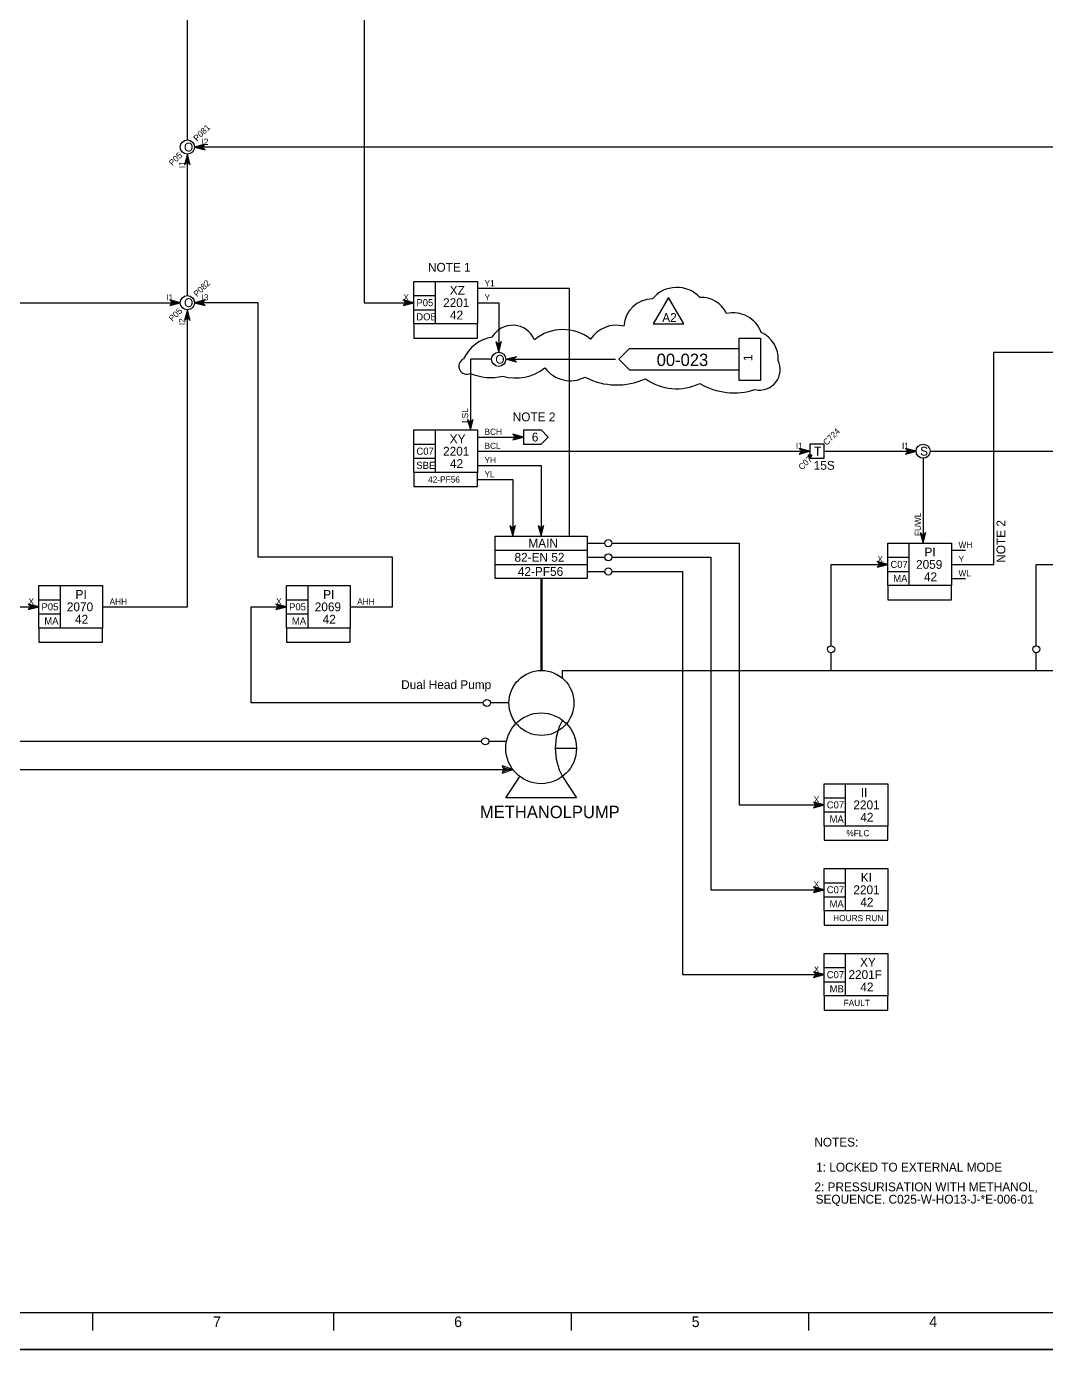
# Model space of a CAD drawing. Extents: x 0 to 841, y 0 to 594.
# Drawn here: x 332.5 to 620.9, y 0 to 374.1 of the extents above; entities that cross this region are included whole.
import ezdxf

# ---------------------------------------------------------------- set-up
doc = ezdxf.new("R2010")
doc.units = 0
for name, color, linetype in [('1', 7, 'Continuous'), ('12', 7, 'Continuous'), ('15', 7, 'Continuous'), ('16', 7, 'Continuous'), ('18', 7, 'Continuous'), ('30', 7, 'Continuous'), ('40', 7, 'Continuous'), ('45', 7, 'Continuous'), ('46', 7, 'Continuous'), ('47', 7, 'Continuous'), ('48', 7, 'Continuous'), ('49', 7, 'Continuous'), ('50', 7, 'Continuous'), ('51', 7, 'Continuous'), ('59', 7, 'Continuous'), ('9', 7, 'Continuous')]:
    doc.layers.add(name, color=color, linetype=linetype)

msp = doc.modelspace()

# ---------------------------------------------------------------- linework, layer by layer
at = {"layer": '1'}
for p, q in [((648.95, 10.38), (10.33, 10.38)), ((648.95, 10.38), (10.33, 10.38)), ((351.14, 10.38), (351.14, 5.35)), ((351.14, 10.38), (351.14, 5.35)), ((419.3, 10.38), (419.3, 5.35)), ((419.3, 10.38), (419.3, 5.35)), ((486.46, 10.38), (486.46, 5.35)), ((486.46, 10.38), (486.46, 5.35)), ((553.61, 10.38), (553.61, 5.35)), ((553.61, 10.38), (553.61, 5.35))]:
    msp.add_line(p, q, dxfattribs=at)
at = {"layer": '12'}
for p, q in [((473, 260), (473, 256)), ((473, 260), (478, 260)), ((480, 258), (478, 260)), ((473, 256), (478, 256)), ((478, 256), (480, 258)), ((465, 226), (491, 226)), ((465, 222), (491, 222))]:
    msp.add_line(p, q, dxfattribs=at)
for points in [[(0, 594), (841, 594), (841, 0), (0, 0)], [(465, 230), (491, 230), (491, 218), (465, 218)]]:
    msp.add_lwpolyline(points, close=True, dxfattribs=at)
at = {"layer": '15'}
for p, q in [((482, 170), (488, 170)), ((468, 156), (472, 162)), ((484, 162), (488, 156)), ((488, 156), (468, 156))]:
    msp.add_line(p, q, dxfattribs=at)
msp.add_circle((478, 170), 10, dxfattribs=at)
msp.add_arc((499, 170), 17, 151.9275, 208.0725, dxfattribs=at)
at = {"layer": '16'}
msp.add_line((468.19, 171.96), (468.19, 171.96), dxfattribs=at)
at = {"layer": '18'}
for p, q in [((486, 300), (460, 300)), ((486, 300), (460, 300)), ((486, 230), (486, 300)), ((478, 192), (478, 218)), ((478.27, 192.13), (478.27, 217.95))]:
    msp.add_line(p, q, dxfattribs=at)
at = {"layer": '30'}
for p, q in [((470, 164), (467, 165)), ((467, 165), (467.5, 164)), ((467.5, 164), (467, 163)), ((467, 163), (470, 164)), ((467.5, 164.5), (469, 164)), ((468, 164), (467.5, 164.5)), ((469, 164), (467.5, 163.5)), ((467.5, 163.5), (468, 164)), ((468.5, 164), (468, 164)), ((469, 164), (469.5, 164))]:
    msp.add_line(p, q, dxfattribs=at)
at = {"layer": '40'}
for p, q in [((484, 190), (484, 192)), ((484, 192), (582, 192)), ((582, 192), (592, 192)), ((592, 192), (698, 192)), ((206, 164), (442, 164)), ((442, 164), (467.5, 164))]:
    msp.add_line(p, q, dxfattribs=at)
at = {"layer": '46'}
for p, q in [((383, 340.8), (380, 340)), ((382.6, 340.6), (380.4, 340)), ((382, 340), (382.6, 340.6)), ((382.2, 340), (383, 340.8)), ((378, 338), (377.2, 335)), ((378, 337.6), (377.4, 335.4)), ((378, 337.2), (377.6, 335.8)), ((378, 336.8), (377.8, 336.2)), ((378.8, 335), (378, 338)), ((378.6, 335.4), (378, 337.6)), ((378.4, 335.8), (378, 337.2)), ((378.2, 336.2), (378, 336.8)), ((380, 340), (383, 339.2)), ((380.4, 340), (382.6, 339.4)), ((382.2, 340.4), (380.8, 340)), ((380.8, 340), (382.2, 339.6)), ((381.8, 340.2), (381.2, 340)), ((381.2, 340), (381.8, 339.8)), ((381.6, 340), (381.8, 340.2)), ((381.8, 339.8), (381.6, 340)), ((381.8, 340), (382.2, 340.4)), ((382.2, 339.6), (381.8, 340)), ((382.6, 339.4), (382, 340)), ((383, 339.2), (382.2, 340)), ((377.2, 335), (378, 335.8)), ((377.4, 335.4), (378, 336)), ((377.6, 335.8), (378, 336.2)), ((377.8, 336.2), (378, 336.4)), ((378, 336.4), (378.2, 336.2)), ((378, 336.2), (378.4, 335.8)), ((378, 336), (378.6, 335.4)), ((378, 335.8), (378.8, 335)), ((376, 296), (373, 296.8)), ((373, 296.8), (373.8, 296)), ((373.8, 296), (373, 295.2)), ((373, 295.2), (376, 296)), ((375.6, 296), (373.4, 296.6)), ((373.4, 296.6), (374, 296)), ((374, 296), (373.4, 295.4)), ((373.4, 295.4), (375.6, 296)), ((375.2, 296), (373.8, 296.4)), ((373.8, 296.4), (374.2, 296)), ((374.2, 296), (373.8, 295.6)), ((373.8, 295.6), (375.2, 296)), ((374.8, 296), (374.2, 296.2)), ((374.2, 296.2), (374.4, 296)), ((374.4, 296), (374.2, 295.8)), ((374.2, 295.8), (374.8, 296)), ((383, 296.8), (380, 296)), ((380, 296), (383, 295.2)), ((382.6, 296.6), (380.4, 296)), ((380.4, 296), (382.6, 295.4)), ((382.2, 296.4), (380.8, 296)), ((380.8, 296), (382.2, 295.6)), ((381.8, 296.2), (381.2, 296)), ((381.2, 296), (381.8, 295.8)), ((381.6, 296), (381.8, 296.2)), ((381.8, 295.8), (381.6, 296)), ((381.8, 296), (382.2, 296.4)), ((382.2, 295.6), (381.8, 296)), ((382, 296), (382.6, 296.6)), ((382.6, 295.4), (382, 296)), ((382.2, 296), (383, 296.8)), ((383, 295.2), (382.2, 296)), ((442, 296), (439, 296.8)), ((439, 296.8), (439.8, 296)), ((439.8, 296), (439, 295.2)), ((439, 295.2), (442, 296)), ((441.6, 296), (439.4, 296.6)), ((439.4, 296.6), (440, 296)), ((440, 296), (439.4, 295.4)), ((439.4, 295.4), (441.6, 296)), ((441.2, 296), (439.8, 296.4)), ((439.8, 296.4), (440.2, 296)), ((440.2, 296), (439.8, 295.6)), ((439.8, 295.6), (441.2, 296)), ((440.8, 296), (440.2, 296.2)), ((440.2, 296.2), (440.4, 296)), ((440.4, 296), (440.2, 295.8)), ((440.2, 295.8), (440.8, 296)), ((378, 294), (377.2, 291)), ((377.2, 291), (378, 291.8)), ((378, 293.6), (377.4, 291.4)), ((377.4, 291.4), (378, 292)), ((378, 293.2), (377.6, 291.8)), ((377.6, 291.8), (378, 292.2)), ((378, 292.8), (377.8, 292.2)), ((377.8, 292.2), (378, 292.4)), ((378.8, 291), (378, 294)), ((378.6, 291.4), (378, 293.6)), ((378.4, 291.8), (378, 293.2)), ((378.2, 292.2), (378, 292.8)), ((378, 292.4), (378.2, 292.2)), ((378, 292.2), (378.4, 291.8)), ((378, 292), (378.6, 291.4)), ((378, 291.8), (378.8, 291)), ((466, 284.2), (465.2, 285)), ((465.2, 285), (466, 282)), ((466, 284), (465.4, 284.6)), ((465.4, 284.6), (466, 282.4)), ((466, 282), (466.8, 285)), ((466.8, 285), (466, 284.2)), ((466, 282.4), (466.6, 284.6)), ((466.6, 284.6), (466, 284)), ((466, 283.8), (465.6, 284.2)), ((465.6, 284.2), (466, 282.8)), ((466, 283.6), (465.8, 283.8)), ((465.8, 283.8), (466, 283.2)), ((466, 282.8), (466.4, 284.2)), ((466.4, 284.2), (466, 283.8)), ((466, 283.2), (466.2, 283.8)), ((466.2, 283.8), (466, 283.6)), ((468, 280), (471, 280.8)), ((468.4, 280), (470.6, 280.6)), ((470.6, 280.6), (470, 280)), ((471, 280.8), (470.2, 280)), ((471, 279.2), (468, 280)), ((470.6, 279.4), (468.4, 280)), ((468.8, 280), (470.2, 280.4)), ((470.2, 279.6), (468.8, 280)), ((469.2, 280), (469.8, 280.2)), ((469.8, 279.8), (469.2, 280)), ((469.8, 280.2), (469.6, 280)), ((469.6, 280), (469.8, 279.8)), ((470.2, 280.4), (469.8, 280)), ((469.8, 280), (470.2, 279.6)), ((470, 280), (470.6, 279.4)), ((470.2, 280), (471, 279.2)), ((458, 262.2), (457.2, 263)), ((457.2, 263), (458, 260)), ((458, 262), (457.4, 262.6)), ((457.4, 262.6), (458, 260.4)), ((458, 261.8), (457.6, 262.2)), ((457.6, 262.2), (458, 260.8)), ((458, 260), (458.8, 263)), ((458.8, 263), (458, 262.2)), ((458, 260.4), (458.6, 262.6)), ((458.6, 262.6), (458, 262)), ((458, 260.8), (458.4, 262.2)), ((458.4, 262.2), (458, 261.8)), ((458, 261.6), (457.8, 261.8)), ((457.8, 261.8), (458, 261.2)), ((458, 261.2), (458.2, 261.8)), ((458.2, 261.8), (458, 261.6)), ((472.99, 258), (469.99, 258.8)), ((469.99, 258.8), (470.79, 258)), ((472.59, 258), (470.39, 258.6)), ((470.39, 258.6), (470.99, 258)), ((472.19, 258), (470.79, 258.4)), ((470.79, 258.4), (471.19, 258)), ((471.79, 258), (471.19, 258.2)), ((471.19, 258.2), (471.39, 258)), ((470.79, 258), (469.99, 257.2)), ((469.99, 257.2), (472.99, 258)), ((470.99, 258), (470.39, 257.4)), ((470.39, 257.4), (472.59, 258)), ((471.19, 258), (470.79, 257.6)), ((470.79, 257.6), (472.19, 258)), ((471.39, 258), (471.19, 257.8)), ((471.19, 257.8), (471.79, 258)), ((554, 254), (551, 254.8)), ((551, 254.8), (551.8, 254)), ((553.6, 254), (551.4, 254.6)), ((551.4, 254.6), (552, 254)), ((553.2, 254), (551.8, 254.4)), ((551.8, 254.4), (552.2, 254)), ((584, 254), (581, 254.8)), ((581, 254.8), (581.8, 254)), ((583.6, 254), (581.4, 254.6)), ((581.4, 254.6), (582, 254)), ((583.2, 254), (581.8, 254.4)), ((581.8, 254.4), (582.2, 254)), ((551.8, 254), (551, 253.2)), ((551, 253.2), (554, 254)), ((552, 254), (551.4, 253.4)), ((551.4, 253.4), (553.6, 254)), ((552.2, 254), (551.8, 253.6)), ((551.8, 253.6), (553.2, 254)), ((552.8, 254), (552.2, 254.2)), ((552.2, 254.2), (552.4, 254)), ((552.4, 254), (552.2, 253.8)), ((552.2, 253.8), (552.8, 254)), ((581.8, 254), (581, 253.2)), ((581, 253.2), (584, 254)), ((582, 254), (581.4, 253.4)), ((581.4, 253.4), (583.6, 254)), ((582.2, 254), (581.8, 253.6)), ((581.8, 253.6), (583.2, 254)), ((582.8, 254), (582.2, 254.2)), ((582.2, 254.2), (582.4, 254)), ((582.4, 254), (582.2, 253.8)), ((582.2, 253.8), (582.8, 254)), ((470, 232.2), (469.2, 233)), ((469.2, 233), (470, 230)), ((470, 232), (469.4, 232.6)), ((469.4, 232.6), (470, 230.4)), ((470, 231.8), (469.6, 232.2)), ((469.6, 232.2), (470, 230.8)), ((470, 230), (470.8, 233)), ((470.8, 233), (470, 232.2)), ((470, 230.4), (470.6, 232.6)), ((470.6, 232.6), (470, 232)), ((470, 230.8), (470.4, 232.2)), ((470.4, 232.2), (470, 231.8)), ((478, 232.2), (477.2, 233)), ((477.2, 233), (478, 230)), ((478, 232), (477.4, 232.6)), ((477.4, 232.6), (478, 230.4)), ((478, 231.8), (477.6, 232.2)), ((477.6, 232.2), (478, 230.8)), ((478, 230), (478.8, 233)), ((478.8, 233), (478, 232.2)), ((478, 230.4), (478.6, 232.6)), ((478.6, 232.6), (478, 232)), ((478, 230.8), (478.4, 232.2)), ((478.4, 232.2), (478, 231.8)), ((470, 231.6), (469.8, 231.8)), ((469.8, 231.8), (470, 231.2)), ((470, 231.2), (470.2, 231.8)), ((470.2, 231.8), (470, 231.6)), ((478, 231.6), (477.8, 231.8)), ((477.8, 231.8), (478, 231.2)), ((478, 231.2), (478.2, 231.8)), ((478.2, 231.8), (478, 231.6)), ((586, 230.2), (585.2, 231)), ((585.2, 231), (586, 228)), ((586, 230), (585.4, 230.6)), ((585.4, 230.6), (586, 228.4)), ((586, 229.8), (585.6, 230.2)), ((585.6, 230.2), (586, 228.8)), ((586, 229.6), (585.8, 229.8)), ((585.8, 229.8), (586, 229.2)), ((586, 228), (586.8, 231)), ((586.8, 231), (586, 230.2)), ((586, 228.4), (586.6, 230.6)), ((586.6, 230.6), (586, 230)), ((586, 228.8), (586.4, 230.2)), ((586.4, 230.2), (586, 229.8)), ((586, 229.2), (586.2, 229.8)), ((586.2, 229.8), (586, 229.6)), ((594, 226), (598, 226)), ((576, 222), (573, 222.8)), ((573, 222.8), (573.8, 222)), ((573.8, 222), (573, 221.2)), ((573, 221.2), (576, 222)), ((575.6, 222), (573.4, 222.6)), ((573.4, 222.6), (574, 222)), ((574, 222), (573.4, 221.4)), ((573.4, 221.4), (575.6, 222)), ((575.2, 222), (573.8, 222.4)), ((573.8, 222.4), (574.2, 222)), ((574.2, 222), (573.8, 221.6)), ((573.8, 221.6), (575.2, 222)), ((574.8, 222), (574.2, 222.2)), ((574.2, 222.2), (574.4, 222)), ((574.4, 222), (574.2, 221.8)), ((574.2, 221.8), (574.8, 222)), ((594, 218), (598, 218)), ((336, 210), (333, 210.8)), ((333, 210.8), (333.8, 210)), ((333.8, 210), (333, 209.2)), ((333, 209.2), (336, 210)), ((335.6, 210), (333.4, 210.6)), ((333.4, 210.6), (334, 210)), ((334, 210), (333.4, 209.4)), ((333.4, 209.4), (335.6, 210)), ((335.2, 210), (333.8, 210.4)), ((333.8, 210.4), (334.2, 210)), ((334.2, 210), (333.8, 209.6)), ((333.8, 209.6), (335.2, 210)), ((334.8, 210), (334.2, 210.2)), ((334.2, 210.2), (334.4, 210)), ((334.4, 210), (334.2, 209.8)), ((334.2, 209.8), (334.8, 210)), ((406, 210), (403, 210.8)), ((403, 210.8), (403.8, 210)), ((403.8, 210), (403, 209.2)), ((403, 209.2), (406, 210)), ((405.6, 210), (403.4, 210.6)), ((403.4, 210.6), (404, 210)), ((404, 210), (403.4, 209.4)), ((403.4, 209.4), (405.6, 210)), ((405.2, 210), (403.8, 210.4)), ((403.8, 210.4), (404.2, 210)), ((404.2, 210), (403.8, 209.6)), ((403.8, 209.6), (405.2, 210)), ((404.8, 210), (404.2, 210.2)), ((404.2, 210.2), (404.4, 210)), ((404.4, 210), (404.2, 209.8)), ((404.2, 209.8), (404.8, 210)), ((558, 154), (555, 154.8)), ((555, 154.8), (555.8, 154)), ((555.8, 154), (555, 153.2)), ((555, 153.2), (558, 154)), ((557.6, 154), (555.4, 154.6)), ((555.4, 154.6), (556, 154)), ((556, 154), (555.4, 153.4)), ((555.4, 153.4), (557.6, 154)), ((557.2, 154), (555.8, 154.4)), ((555.8, 154.4), (556.2, 154)), ((556.2, 154), (555.8, 153.6)), ((555.8, 153.6), (557.2, 154)), ((556.8, 154), (556.2, 154.2)), ((556.2, 154.2), (556.4, 154)), ((556.4, 154), (556.2, 153.8)), ((556.2, 153.8), (556.8, 154)), ((558, 130), (555, 130.8)), ((555, 130.8), (555.8, 130)), ((555.8, 130), (555, 129.2)), ((555, 129.2), (558, 130)), ((557.6, 130), (555.4, 130.6)), ((555.4, 130.6), (556, 130)), ((556, 130), (555.4, 129.4)), ((555.4, 129.4), (557.6, 130)), ((557.2, 130), (555.8, 130.4)), ((555.8, 130.4), (556.2, 130)), ((556.2, 130), (555.8, 129.6)), ((555.8, 129.6), (557.2, 130)), ((556.8, 130), (556.2, 130.2)), ((556.2, 130.2), (556.4, 130)), ((556.4, 130), (556.2, 129.8)), ((556.2, 129.8), (556.8, 130)), ((558, 106), (555, 106.8)), ((555, 106.8), (555.8, 106)), ((555.8, 106), (555, 105.2)), ((555, 105.2), (558, 106)), ((557.6, 106), (555.4, 106.6)), ((555.4, 106.6), (556, 106)), ((556, 106), (555.4, 105.4)), ((555.4, 105.4), (557.6, 106)), ((557.2, 106), (555.8, 106.4)), ((555.8, 106.4), (556.2, 106)), ((556.2, 106), (555.8, 105.6)), ((555.8, 105.6), (557.2, 106)), ((556.8, 106), (556.2, 106.2)), ((556.2, 106.2), (556.4, 106)), ((556.4, 106), (556.2, 105.8)), ((556.2, 105.8), (556.8, 106))]:
    msp.add_line(p, q, dxfattribs=at)
for points in [[(516, 540), (558, 540), (558, 480), (428, 480), (428, 296), (442, 296)], [(378, 342), (378, 536), (498, 536)], [(594, 222), (606, 222), (606, 282), (660, 282), (660, 454), (760, 454)], [(378, 298), (378, 338)], [(674, 228), (674, 340), (380, 340)], [(304, 296), (376, 296)], [(424, 210), (436, 210), (436, 224), (398, 224), (398, 296), (380, 296)], [(460, 296), (466, 296), (466, 282)], [(354, 210), (378, 210), (378, 260), (378, 260), (378, 294)], [(464, 280), (458, 280), (458, 260)], [(468, 280), (498.99, 280)], [(460, 258), (472.99, 258)], [(460, 254), (554, 254)], [(558, 254), (584, 254)], [(586, 252), (586, 228)], [(588, 254), (638, 254), (638, 228)], [(460, 250), (478, 250), (478, 230)], [(460, 246), (470, 246), (470, 230)], [(498.03, 228), (534, 228), (534, 154), (558, 154)], [(498, 224), (526, 224), (526, 130), (558, 130)], [(560, 199), (560, 222), (576, 222)], [(618, 199), (618, 222), (628, 222)], [(498, 220), (518, 220), (518, 106), (558, 106)], [(461.19, 171.96), (322, 171.96), (322, 210), (336, 210)], [(461.66, 182.83), (396, 182.83), (396, 210), (406, 210)]]:
    msp.add_lwpolyline(points, dxfattribs=at)
at = {"layer": '47'}
for p, q in [((491, 228), (496, 228)), ((491, 224), (496, 224)), ((491, 220), (496, 220)), ((560, 192), (560, 197)), ((618, 192), (618, 197)), ((468.66, 182.83), (463.66, 182.83)), ((468.19, 171.96), (463.19, 171.96))]:
    msp.add_line(p, q, dxfattribs=at)
for centre in [(497, 228), (497, 224), (497, 220), (560, 198), (618, 198), (462.66, 182.83), (462.19, 171.96)]:
    msp.add_circle(centre, 1, dxfattribs=at)
at = {"layer": '48'}
for p, q in [((442, 302), (460, 302)), ((442, 290), (442, 302)), ((448, 302), (448, 290)), ((460, 302), (460, 290)), ((442, 298), (448, 298)), ((442, 294), (448, 294)), ((460, 290), (442, 290)), ((442, 290), (442, 286)), ((460, 286), (460, 290)), ((442, 286), (460, 286)), ((442, 260), (460, 260)), ((442, 248), (442, 260)), ((448, 260), (448, 248)), ((460, 260), (460, 248)), ((442, 256), (448, 256)), ((442, 252), (448, 252)), ((554, 252), (553.5, 253)), ((553.5, 253), (554.5, 253)), ((553.64, 252.9), (553.95, 252.27)), ((554.35, 252.9), (553.8, 252.82)), ((553.8, 252.82), (553.95, 252.5)), ((553.95, 252.27), (554.35, 252.9)), ((553.95, 252.5), (554.11, 252.74)), ((554.11, 252.74), (553.95, 252.74)), ((554.5, 253), (554, 252)), ((460, 248), (442, 248)), ((442, 248), (442, 244)), ((460, 244), (460, 248)), ((442, 244), (460, 244)), ((576, 228), (594, 228)), ((576, 216), (576, 228)), ((582, 228), (582, 216)), ((594, 228), (594, 216)), ((576, 224), (582, 224)), ((576, 220), (582, 220)), ((336, 216), (354, 216)), ((336, 204), (336, 216)), ((342, 216), (342, 204)), ((354, 216), (354, 204)), ((406, 216), (424, 216)), ((406, 204), (406, 216)), ((412, 216), (412, 204)), ((424, 216), (424, 204)), ((594, 216), (576, 216)), ((576, 216), (576, 212)), ((594, 212), (594, 216)), ((336, 212), (342, 212)), ((406, 212), (412, 212)), ((576, 212), (594, 212)), ((336, 208), (342, 208)), ((406, 208), (412, 208)), ((354, 204), (336, 204)), ((336, 204), (336, 200)), ((354, 200), (354, 204)), ((424, 204), (406, 204)), ((406, 204), (406, 200)), ((424, 200), (424, 204)), ((336, 200), (354, 200)), ((406, 200), (424, 200)), ((558, 160), (576, 160)), ((558, 148), (558, 160)), ((564, 160), (564, 148)), ((576, 160), (576, 148)), ((558, 156), (564, 156)), ((558, 152), (564, 152)), ((576, 148), (558, 148)), ((558, 148), (558, 144)), ((576, 144), (576, 148)), ((558, 144), (576, 144)), ((558, 136), (576, 136)), ((558, 124), (558, 136)), ((564, 136), (564, 124)), ((576, 136), (576, 124)), ((558, 132), (564, 132)), ((558, 128), (564, 128)), ((576, 124), (558, 124)), ((558, 124), (558, 120)), ((576, 120), (576, 124)), ((558, 120), (576, 120)), ((558, 112), (576, 112)), ((558, 100), (558, 112)), ((564, 112), (564, 100)), ((576, 112), (576, 100)), ((558, 108), (564, 108)), ((558, 104), (564, 104)), ((576, 100), (558, 100)), ((558, 100), (558, 96)), ((576, 96), (576, 100)), ((558, 96), (576, 96))]:
    msp.add_line(p, q, dxfattribs=at)
msp.add_lwpolyline([(554, 252), (558, 252), (558, 256), (554, 256)], close=True, dxfattribs=at)
for centre in [(378, 340), (378, 296), (466, 280), (586, 254)]:
    msp.add_circle(centre, 2, dxfattribs=at)
at = {"layer": '49'}
for p, q in [((534, 274), (534, 286)), ((534, 286), (540, 286)), ((540, 286), (540, 274)), ((503, 283), (500, 280)), ((503, 283), (534, 283)), ((500, 280), (503, 277)), ((503, 277), (534, 277)), ((540, 274), (534, 274))]:
    msp.add_line(p, q, dxfattribs=at)
at = {"layer": '50'}
msp.add_lwpolyline([(514, 297.5), (509.67, 290), (518.33, 290)], close=True, dxfattribs=at)
at = {"layer": '51'}
for centre, radius, start, end in [((516.36, 291.3), 9.01, 43.3007, 140.049), ((509.59, 288.9), 8.19, 91.0074, 176.7011), ((523.36, 289.8), 7.69, 23.8781, 93.3116), ((532.3, 284.7), 8.43, 19.8121, 103.0956), ((469.94, 282.88), 6.73, 22.9903, 150.2767), ((484.15, 275.82), 12.58, 51.5764, 129.5638), ((499.3, 280.85), 8.77, 76.062, 146.7153), ((465.81, 275.66), 10.7, 99.213, 155.5977), ((536.86, 280.1), 8.19, 357.1033, 65.6631), ((457, 278), 2.24, 116.5651, 296.5651), ((470.78, 288.09), 13.39, 254.3186, 308.1553), ((486.29, 282.96), 9.03, 216.7677, 297.5896), ((539.72, 277.17), 5.88, 258.046, 25.3029), ((463.83, 289.86), 15.03, 247.1731, 282.8109), ((499.45, 291.88), 19.16, 242.0467, 294.7711), ((516.28, 286.74), 15.09, 234.3009, 295.7343), ((532.61, 289.87), 19.37, 239.6846, 287.6982)]:
    msp.add_arc(centre, radius, start, end, dxfattribs=at)
at = {"layer": '59'}
msp.add_circle((478.08, 182.81), 9.19, dxfattribs=at)
at = {"layer": '9'}
msp.add_lwpolyline([(0, 0), (841, 0), (841, 594), (0, 594)], close=True, dxfattribs=at)
msp.add_lwpolyline([(0, 0), (841, 0), (841, 594), (0, 594)], close=True, dxfattribs=at)

# ---------------------------------------------------------------- texts
at = {"layer": '1'}
for s, p in [('7', (385.24, 6.35)), ('7', (385.24, 6.35)), ('6', (453.4, 6.35)), ('6', (453.4, 6.35)), ('5', (520.56, 6.35)), ('5', (520.56, 6.35)), ('4', (587.72, 6.35)), ('4', (587.72, 6.35))]:
    msp.add_text(s, height=3.02, dxfattribs=at).set_placement(p)
at = {"layer": '12'}
for s, height, p in [('NOTE 1', 2.5, (446, 304.75)), ('NOTE 2', 2.5, (469.97, 262.45)), ('6', 2.5, (475.37, 256.75)), ('MAIN', 2.5, (474.39, 226.75)), ('82-EN 52', 2.5, (470.47, 222.75)), ('42-PF56', 2.5, (471.42, 218.75)), ('Dual Head Pump', 2.5, (438.43, 186.75)), ('METHANOLPUMP', 3.5, (460.69, 150.25)), ('NOTES:', 2.5, (555.24, 57.4)), ('1: LOCKED TO EXTERNAL MODE', 2.5, (555.76, 50.32)), ('2: PRESSURISATION WITH METHANOL, ', 2.5, (555.26, 44.75)), ('     SEQUENCE. C025-W-HO13-J-*E-006-01', 2.5, (550.96, 41.25))]:
    msp.add_text(s, height=height, dxfattribs=at).set_placement(p)
msp.add_text('NOTE 2', height=2.5, rotation=90, dxfattribs=at).set_placement((609.25, 222.46))
at = {"layer": '45'}
for s, p in [('I2', (382, 340.63)), ('Y1', (462, 300.63)), ('I1', (372.02, 296.63)), ('I3', (382, 296.63)), ('X', (439.07, 296.63)), ('Y', (462, 296.63)), ('BCH', (462, 258.63)), ('BCL', (462, 254.63)), ('I1', (550.02, 254.63)), ('I1', (580.02, 254.63)), ('YH', (462, 250.63)), ('YL', (462, 246.63)), ('WH', (596, 226.63)), ('X', (573.07, 222.63)), ('Y', (596, 222.63)), ('WL', (596, 218.63)), ('X', (333.07, 210.63)), ('AHH', (356, 210.63)), ('X', (403.07, 210.63)), ('AHH', (426, 210.63)), ('X', (555.07, 154.63)), ('X', (555.07, 130.63)), ('X', (555.07, 106.63))]:
    msp.add_text(s, height=1.75, dxfattribs=at).set_placement(p)
for s, p in [('I1', (377.37, 334.02)), ('I2', (377.37, 289.64)), ('LSL', (457.37, 262)), ('FUWL', (585.37, 230))]:
    msp.add_text(s, height=1.75, rotation=90, dxfattribs=at).set_placement(p)
at = {"layer": '49'}
msp.add_text('00-023', height=3.5, dxfattribs=at).set_placement((510.67, 278.09))
msp.add_text('1', height=2.5, rotation=90, dxfattribs=at).set_placement((537.73, 279.47))
at = {"layer": '50'}
for s, p in [('P081', (380.74, 341.5)), ('P05', (373.77, 334.54)), ('P082', (380.74, 297.5)), ('P05', (373.77, 290.54)), ('C724', (558.74, 255.5)), ('C07', (551.77, 248.54))]:
    msp.add_text(s, height=1.75, rotation=45, dxfattribs=at).set_placement(p)
for s, height, p in [('O', 2.5, (377.05, 338.75)), ('XZ', 2.5, (452.18, 298.25)), ('O', 2.5, (377.05, 294.75)), ('P05', 2, (442.75, 295)), ('2201', 2.5, (450.28, 294.75)), ('DOB', 2, (442.71, 291)), ('42', 2.5, (452.23, 291.25)), ('A2', 2.5, (512.25, 290.55)), ('O', 2.5, (465.05, 278.75)), ('XY', 2.5, (452.16, 256.25)), ('C07', 2, (442.75, 253)), ('2201', 2.5, (450.28, 252.75)), ('T', 2.5, (555.16, 252.75)), ('S', 2.5, (585.16, 252.75)), ('SBE', 2, (442.72, 249)), ('42', 2.5, (452.23, 249.25)), ('15S', 2.5, (555.06, 248.75)), ('42-PF56', 1.75, (446.06, 245.13)), ('PI', 2.5, (586.37, 224.25)), ('C07', 2, (576.75, 221)), ('2059', 2.5, (584, 220.75)), ('MA', 2, (577.55, 217)), ('42', 2.5, (586.23, 217.25)), ('PI', 2.5, (346.37, 212.25)), ('PI', 2.5, (416.37, 212.25)), ('P05', 2, (336.75, 209)), ('2070', 2.5, (343.91, 208.75)), ('P05', 2, (406.75, 209)), ('2069', 2.5, (414, 208.75)), ('MA', 2, (337.55, 205)), ('42', 2.5, (346.23, 205.25)), ('MA', 2, (407.55, 205)), ('42', 2.5, (416.23, 205.25)), ('II', 2.5, (568.37, 156.25)), ('C07', 2, (558.75, 153)), ('2201', 2.5, (566.28, 152.75)), ('MA', 2, (559.55, 149)), ('42', 2.5, (568.23, 149.25)), ('%FLC', 1.75, (564.3, 145.13)), ('KI', 2.5, (568.37, 132.25)), ('C07', 2, (558.75, 129)), ('2201', 2.5, (566.28, 128.75)), ('42', 2.5, (568.23, 125.25)), ('MA', 2, (559.55, 125)), ('HOURS RUN', 1.75, (560.57, 121.13)), ('XY', 2.5, (568.16, 108.25)), ('C07', 2, (558.75, 105)), ('2201F', 2.5, (564.88, 104.75)), ('MB', 2, (559.58, 101)), ('42', 2.5, (568.23, 101.25)), ('FAULT', 1.75, (563.52, 97.13))]:
    msp.add_text(s, height=height, dxfattribs=at).set_placement(p)

doc.saveas('drawing.dxf')
